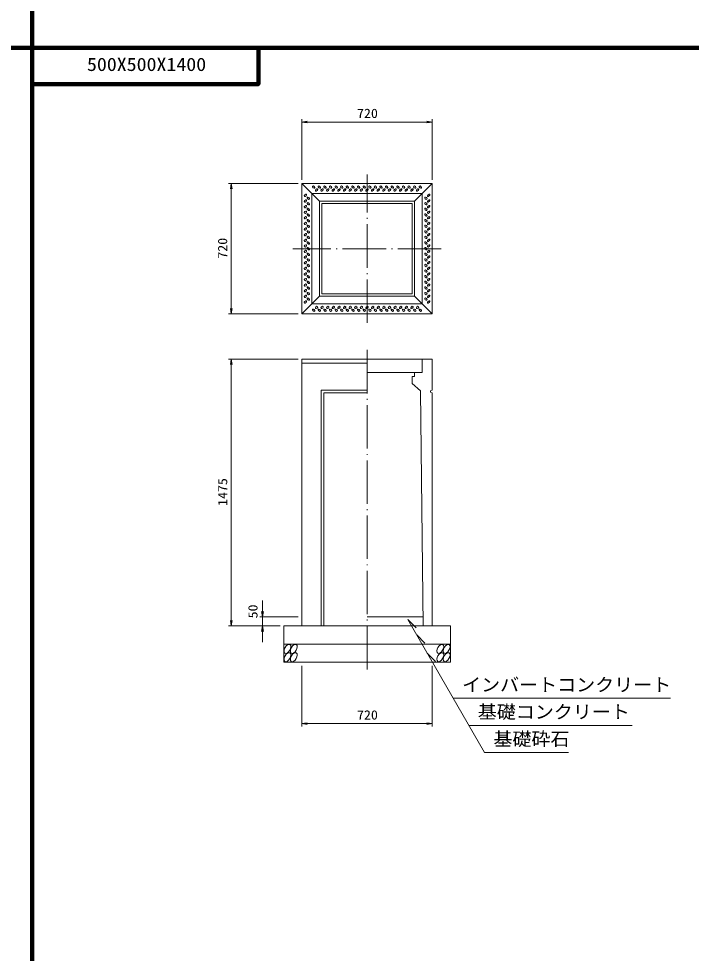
# Model space of a CAD drawing. Units: millimetres, scale not verified. Extents: x -8410 to 41710, y -74801 to 5940.
# Drawn here: x 23136 to 26851, y -37194 to -32029 of the extents above; entities that cross this region are included whole.
import ezdxf
from ezdxf.enums import TextEntityAlignment as Align

# ---------------------------------------------------------------- set-up
doc = ezdxf.new("R2010")
doc.units = ezdxf.units.MM
doc.header["$LTSCALE"] = 20
doc.linetypes.add('LONG_DASHED_DOTTED', pattern=[15.25, 12, -1.5, 0.25, -1.5])
for name, color, linetype, lineweight in [('0-0_グループ[0](0)-D-BMK(0)', 2, 'LONG_DASHED_DOTTED', 13), ('0-1_グループ[0](0)-D-STR(1)', 1, 'Continuous', 13), ('0-2_グループ[0](0)-D-STR-DIM(2)', 7, 'Continuous', 13), ('0-3_グループ[0](0)-D-STR-HTXT(3)', 7, 'Continuous', 13), ('0-5_グループ[0](0)-D-TTL(5)', 2, 'Continuous', 140)]:
    doc.layers.add(name, color=color, linetype=linetype, lineweight=lineweight)
doc.layers.add('0-4_グループ[0](0)-D-STR-TXT(4)', color=7, linetype='Continuous')
doc.layers.add('0-6_グループ[0](0)-D-TTL-TXT(6)', color=7, linetype='Continuous')
doc.styles.add('ＭＳ ゴシック', font='')
doc.styles.get('ＭＳ ゴシック').set_extended_font_data('MS Gothic')

msp = doc.modelspace()

# ---------------------------------------------------------------- linework, layer by layer
at = {"layer": '0-0_グループ[0](0)-D-BMK(0)'}
for p, q in [((25060, -33710), (25060, -32890)), ((25470, -33300), (24650, -33300)), ((25060, -33860), (25060, -35635))]:
    msp.add_line(p, q, dxfattribs=at)
at = {"layer": '0-1_グループ[0](0)-D-STR(1)'}
for p, q in [((24700, -33660), (24700, -32940)), ((24700, -32940), (25420, -32940)), ((24700, -32940), (24798, -33038)), ((25420, -32940), (25322, -33038)), ((25420, -32940), (25420, -33660)), ((24755, -33605), (24755, -32995)), ((24755, -32995), (25365, -32995)), ((25365, -32995), (25365, -33605)), ((24798, -33562), (24798, -33038)), ((24798, -33038), (25322, -33038)), ((24810, -33550), (24810, -33050)), ((24810, -33050), (25310, -33050)), ((25310, -33050), (25310, -33550)), ((25322, -33038), (25322, -33562)), ((24700, -33660), (24798, -33562)), ((24798, -33562), (25322, -33562)), ((25310, -33550), (24810, -33550)), ((25420, -33660), (25322, -33562)), ((24755, -33605), (25365, -33605)), ((25420, -33660), (24700, -33660)), ((25420, -33910), (24700, -33910)), ((24700, -33910), (24700, -35385)), ((25060, -33932), (24700, -33932)), ((25420, -33910), (25420, -34081.5)), ((24806.5, -34081.5), (24806.5, -35385)), ((24806.5, -34081.5), (25060, -34081.5)), ((25355, -34085), (25310, -34045)), ((25355, -34085), (25370, -35385)), ((25410, -34085), (25420, -34081.5)), ((24821.5, -34096.5), (24821.5, -35385)), ((24821.5, -34096.5), (25060, -34096.5)), ((25420, -34096.5), (25420, -35385)), ((25369.42, -35335), (25060, -35335)), ((25520, -35385), (24600, -35385)), ((24600, -35385), (24600, -35585)), ((25520, -35385), (25520, -35585)), ((25520, -35485), (24600, -35485)), ((25520, -35585), (24600, -35585))]:
    msp.add_line(p, q, dxfattribs=at)
for points in [[(25365, -33910), (25365, -33985), (25060, -33985)], [(25322, -33985), (25322, -34007), (25310, -34007), (25310, -34045)], [(25420, -34096.5), (25410, -34093), (25410, -34085)]]:
    msp.add_lwpolyline(points, dxfattribs=at)
for centre, major_axis, ratio in [((24765.5, -32959.75), (-6.01, 6.01), 0.529412), ((24796.5, -32959.75), (-6.01, 6.01), 0.529412), ((24827.5, -32959.75), (-6.01, 6.01), 0.529412), ((24858.5, -32959.75), (-6.01, 6.01), 0.529412), ((24889.5, -32959.75), (-6.01, 6.01), 0.529412), ((24920.5, -32959.75), (-6.01, 6.01), 0.529412), ((24951.5, -32959.75), (-6.01, 6.01), 0.529412), ((24982.5, -32959.75), (-6.01, 6.01), 0.529412), ((25013.5, -32959.75), (-6.01, 6.01), 0.529412), ((25044.5, -32959.75), (-6.01, 6.01), 0.529412), ((25075.5, -32959.75), (-6.01, 6.01), 0.529412), ((25106.5, -32959.75), (-6.01, 6.01), 0.529412), ((25137.5, -32959.75), (-6.01, 6.01), 0.529412), ((25168.5, -32959.75), (-6.01, 6.01), 0.529412), ((25199.5, -32959.75), (-6.01, 6.01), 0.529412), ((25230.5, -32959.75), (-6.01, 6.01), 0.529412), ((25261.5, -32959.75), (-6.01, 6.01), 0.529412), ((25292.5, -32959.75), (-6.01, 6.01), 0.529412), ((25323.5, -32959.75), (-6.01, 6.01), 0.529412), ((25354.5, -32959.75), (-6.01, 6.01), 0.529412), ((24719.75, -33005.5), (-6.01, -6.01), 0.529412), ((24781, -32975.25), (6.01, 6.01), 0.529412), ((24812, -32975.25), (6.01, 6.01), 0.529412), ((24843, -32975.25), (6.01, 6.01), 0.529412), ((24874, -32975.25), (6.01, 6.01), 0.529412), ((24905, -32975.25), (6.01, 6.01), 0.529412), ((24936, -32975.25), (6.01, 6.01), 0.529412), ((24967, -32975.25), (6.01, 6.01), 0.529412), ((24998, -32975.25), (6.01, 6.01), 0.529412), ((25029, -32975.25), (6.01, 6.01), 0.529412), ((25060, -32975.25), (6.01, 6.01), 0.529412), ((25091, -32975.25), (6.01, 6.01), 0.529412), ((25122, -32975.25), (6.01, 6.01), 0.529412), ((25153, -32975.25), (6.01, 6.01), 0.529412), ((25184, -32975.25), (6.01, 6.01), 0.529412), ((25215, -32975.25), (6.01, 6.01), 0.529412), ((25246, -32975.25), (6.01, 6.01), 0.529412), ((25277, -32975.25), (6.01, 6.01), 0.529412), ((25308, -32975.25), (6.01, 6.01), 0.529412), ((25339, -32975.25), (6.01, 6.01), 0.529412), ((25400.25, -33005.5), (6.01, 6.01), 0.529412), ((24719.75, -33036.5), (-6.01, -6.01), 0.529412), ((24735.25, -33021), (-6.01, 6.01), 0.529412), ((24735.25, -33052), (-6.01, 6.01), 0.529412), ((25384.75, -33021), (6.01, -6.01), 0.529412), ((25384.75, -33052), (6.01, -6.01), 0.529412), ((25400.25, -33036.5), (6.01, 6.01), 0.529412), ((24719.75, -33067.5), (-6.01, -6.01), 0.529412), ((24719.75, -33098.5), (-6.01, -6.01), 0.529412), ((24735.25, -33083), (-6.01, 6.01), 0.529412), ((24735.25, -33114), (-6.01, 6.01), 0.529412), ((25384.75, -33083), (6.01, -6.01), 0.529412), ((25384.75, -33114), (6.01, -6.01), 0.529412), ((25400.25, -33067.5), (6.01, 6.01), 0.529412), ((25400.25, -33098.5), (6.01, 6.01), 0.529412), ((24719.75, -33129.5), (-6.01, -6.01), 0.529412), ((24719.75, -33160.5), (-6.01, -6.01), 0.529412), ((24735.25, -33145), (-6.01, 6.01), 0.529412), ((25384.75, -33145), (6.01, -6.01), 0.529412), ((25400.25, -33129.5), (6.01, 6.01), 0.529412), ((25400.25, -33160.5), (6.01, 6.01), 0.529412), ((24719.75, -33191.5), (-6.01, -6.01), 0.529412), ((24735.25, -33176), (-6.01, 6.01), 0.529412), ((24735.25, -33207), (-6.01, 6.01), 0.529412), ((25384.75, -33176), (6.01, -6.01), 0.529412), ((25384.75, -33207), (6.01, -6.01), 0.529412), ((25400.25, -33191.5), (6.01, 6.01), 0.529412), ((24719.75, -33222.5), (-6.01, -6.01), 0.529412), ((24719.75, -33253.5), (-6.01, -6.01), 0.529412), ((24735.25, -33238), (-6.01, 6.01), 0.529412), ((24735.25, -33269), (-6.01, 6.01), 0.529412), ((25384.75, -33238), (6.01, -6.01), 0.529412), ((25384.75, -33269), (6.01, -6.01), 0.529412), ((25400.25, -33222.5), (6.01, 6.01), 0.529412), ((25400.25, -33253.5), (6.01, 6.01), 0.529412), ((24719.75, -33284.5), (-6.01, -6.01), 0.529412), ((24719.75, -33315.5), (-6.01, -6.01), 0.529412), ((24735.25, -33300), (-6.01, 6.01), 0.529412), ((25384.75, -33300), (6.01, -6.01), 0.529412), ((25400.25, -33284.5), (6.01, 6.01), 0.529412), ((25400.25, -33315.5), (6.01, 6.01), 0.529412), ((24719.75, -33346.5), (-6.01, -6.01), 0.529412), ((24735.25, -33331), (-6.01, 6.01), 0.529412), ((24735.25, -33362), (-6.01, 6.01), 0.529412), ((25384.75, -33331), (6.01, -6.01), 0.529412), ((25384.75, -33362), (6.01, -6.01), 0.529412), ((25400.25, -33346.5), (6.01, 6.01), 0.529412), ((24719.75, -33377.5), (-6.01, -6.01), 0.529412), ((24719.75, -33408.5), (-6.01, -6.01), 0.529412), ((24735.25, -33393), (-6.01, 6.01), 0.529412), ((24735.25, -33424), (-6.01, 6.01), 0.529412), ((25384.75, -33393), (6.01, -6.01), 0.529412), ((25384.75, -33424), (6.01, -6.01), 0.529412), ((25400.25, -33377.5), (6.01, 6.01), 0.529412), ((25400.25, -33408.5), (6.01, 6.01), 0.529412), ((24719.75, -33439.5), (-6.01, -6.01), 0.529412), ((24719.75, -33470.5), (-6.01, -6.01), 0.529412), ((24735.25, -33455), (-6.01, 6.01), 0.529412), ((25384.75, -33455), (6.01, -6.01), 0.529412), ((25400.25, -33439.5), (6.01, 6.01), 0.529412), ((25400.25, -33470.5), (6.01, 6.01), 0.529412), ((24719.75, -33501.5), (-6.01, -6.01), 0.529412), ((24735.25, -33486), (-6.01, 6.01), 0.529412), ((24735.25, -33517), (-6.01, 6.01), 0.529412), ((25384.75, -33486), (6.01, -6.01), 0.529412), ((25384.75, -33517), (6.01, -6.01), 0.529412), ((25400.25, -33501.5), (6.01, 6.01), 0.529412), ((24719.75, -33532.5), (-6.01, -6.01), 0.529412), ((24719.75, -33563.5), (-6.01, -6.01), 0.529412), ((24735.25, -33548), (-6.01, 6.01), 0.529412), ((24735.25, -33579), (-6.01, 6.01), 0.529412), ((25384.75, -33548), (6.01, -6.01), 0.529412), ((25384.75, -33579), (6.01, -6.01), 0.529412), ((25400.25, -33532.5), (6.01, 6.01), 0.529412), ((25400.25, -33563.5), (6.01, 6.01), 0.529412), ((24719.75, -33594.5), (-6.01, -6.01), 0.529412), ((24781, -33624.75), (-6.01, -6.01), 0.529412), ((24812, -33624.75), (-6.01, -6.01), 0.529412), ((24843, -33624.75), (-6.01, -6.01), 0.529412), ((24874, -33624.75), (-6.01, -6.01), 0.529412), ((24905, -33624.75), (-6.01, -6.01), 0.529412), ((24936, -33624.75), (-6.01, -6.01), 0.529412), ((24967, -33624.75), (-6.01, -6.01), 0.529412), ((24998, -33624.75), (-6.01, -6.01), 0.529412), ((25029, -33624.75), (-6.01, -6.01), 0.529412), ((25060, -33624.75), (-6.01, -6.01), 0.529412), ((25091, -33624.75), (-6.01, -6.01), 0.529412), ((25122, -33624.75), (-6.01, -6.01), 0.529412), ((25153, -33624.75), (-6.01, -6.01), 0.529412), ((25184, -33624.75), (-6.01, -6.01), 0.529412), ((25215, -33624.75), (-6.01, -6.01), 0.529412), ((25246, -33624.75), (-6.01, -6.01), 0.529412), ((25277, -33624.75), (-6.01, -6.01), 0.529412), ((25308, -33624.75), (-6.01, -6.01), 0.529412), ((25339, -33624.75), (-6.01, -6.01), 0.529412), ((25400.25, -33594.5), (6.01, 6.01), 0.529412), ((24765.5, -33640.25), (6.01, -6.01), 0.529412), ((24796.5, -33640.25), (6.01, -6.01), 0.529412), ((24827.5, -33640.25), (6.01, -6.01), 0.529412), ((24858.5, -33640.25), (6.01, -6.01), 0.529412), ((24889.5, -33640.25), (6.01, -6.01), 0.529412), ((24920.5, -33640.25), (6.01, -6.01), 0.529412), ((24951.5, -33640.25), (6.01, -6.01), 0.529412), ((24982.5, -33640.25), (6.01, -6.01), 0.529412), ((25013.5, -33640.25), (6.01, -6.01), 0.529412), ((25044.5, -33640.25), (6.01, -6.01), 0.529412), ((25075.5, -33640.25), (6.01, -6.01), 0.529412), ((25106.5, -33640.25), (6.01, -6.01), 0.529412), ((25137.5, -33640.25), (6.01, -6.01), 0.529412), ((25168.5, -33640.25), (6.01, -6.01), 0.529412), ((25199.5, -33640.25), (6.01, -6.01), 0.529412), ((25230.5, -33640.25), (6.01, -6.01), 0.529412), ((25261.5, -33640.25), (6.01, -6.01), 0.529412), ((25292.5, -33640.25), (6.01, -6.01), 0.529412), ((25323.5, -33640.25), (6.01, -6.01), 0.529412), ((25354.5, -33640.25), (6.01, -6.01), 0.529412), ((24620.43, -35512), (-13.75, -23.82), 0.545455), ((24655.43, -35512), (-13.75, -23.82), 0.545455), ((25464.43, -35512), (-13.75, -23.82), 0.545455), ((25499.43, -35512), (-13.75, -23.82), 0.545455), ((24620.43, -35558), (-13.75, -23.82), 0.545455), ((24655.43, -35558), (-13.75, -23.82), 0.545455), ((25464.43, -35558), (-13.75, -23.82), 0.545455), ((25499.43, -35558), (-13.75, -23.82), 0.545455)]:
    msp.add_ellipse(centre, major_axis=major_axis, ratio=ratio, dxfattribs=at)
at = {"layer": '0-2_グループ[0](0)-D-STR-DIM(2)'}
for p, q in [((24700, -32920), (24700, -32585)), ((25420, -32920), (25420, -32585)), ((24700, -32600), (25420, -32600)), ((24680, -32940), (24295, -32940)), ((24310, -33660), (24310, -32940)), ((24680, -33660), (24295, -33660)), ((24680, -33910), (24295, -33910)), ((24310, -35385), (24310, -33910)), ((24482.48, -35475), (24482.48, -35245)), ((24482.48, -35335), (24482.48, -35245)), ((24680, -35335), (24467.48, -35335)), ((24580, -35385), (24295, -35385)), ((24580, -35385), (24467.48, -35385)), ((24482.48, -35475), (24482.48, -35385)), ((24700, -35605), (24700, -35940)), ((25420, -35605), (25420, -35940)), ((24700, -35925), (25420, -35925))]:
    msp.add_line(p, q, dxfattribs=at)
for points in [[(24730, -32595), (24700, -32600), (24730, -32605)], [(25390, -32605), (25420, -32600), (25390, -32595)], [(24315, -32970), (24310, -32940), (24305, -32970)], [(24305, -33630), (24310, -33660), (24315, -33630)], [(24315, -33940), (24310, -33910), (24305, -33940)], [(24477.48, -35305), (24482.48, -35335), (24487.48, -35305)], [(24305, -35355), (24310, -35385), (24315, -35355)], [(24487.48, -35415), (24482.48, -35385), (24477.48, -35415)], [(24730, -35920), (24700, -35925), (24730, -35930)], [(25390, -35930), (25420, -35925), (25390, -35920)]]:
    msp.add_lwpolyline(points, dxfattribs=at)
at = {"layer": '0-3_グループ[0](0)-D-STR-HTXT(3)'}
for p, q in [((25285, -35350), (25709.35, -36085)), ((25285, -35350), (25330.75, -35395.75)), ((25334.07, -35435), (25379.83, -35480.75)), ((25391.81, -35535), (25437.56, -35580.75)), ((25536.15, -35785), (26736.75, -35785)), ((25622.75, -35935), (26524.21, -35935)), ((25709.35, -36085), (26173.55, -36085))]:
    msp.add_line(p, q, dxfattribs=at)
at = {"layer": '0-5_グループ[0](0)-D-TTL(5)'}
for p, q in [((23210, -37440), (23210, -21690)), ((23210, -42690), (23210, -26940)), ((8410, -32190), (34310, -32190)), ((8410, -32190), (34310, -32190)), ((8410, -32190), (34310, -32190)), ((23210, -47940), (23210, -32190))]:
    msp.add_line(p, q, dxfattribs=at)
msp.add_lwpolyline([(23210, -32390), (24460, -32390), (24460, -32190)], dxfattribs=at)
msp.add_lwpolyline([(23210, -32390), (24460, -32390), (24460, -32190)], dxfattribs=at)
msp.add_lwpolyline([(23210, -32390), (24460, -32390), (24460, -32190)], dxfattribs=at)
msp.add_lwpolyline([(23210, -32390), (24460, -32390), (24460, -32190)], dxfattribs=at)
msp.add_lwpolyline([(23210, -32390), (24460, -32390), (24460, -32190)], dxfattribs=at)

# ---------------------------------------------------------------- texts
at = {"layer": '0-2_グループ[0](0)-D-STR-DIM(2)', "style": 'ＭＳ ゴシック', "width": 1.1}
for p in [(25004.7, -32593), (25004.7, -35918)]:
    msp.add_text('720', height=51.32, dxfattribs=at).set_placement(p, align=Align.BOTTOM_LEFT)
for s, p in [('720', (24303, -33355.3)), ('1475', (24303, -34721.7)), ('50', (24470.47, -35343.3))]:
    msp.add_text(s, height=51.32, rotation=90, dxfattribs=at).set_placement(p, align=Align.BOTTOM_LEFT)
at = {"layer": '0-4_グループ[0](0)-D-STR-TXT(4)', "style": 'ＭＳ ゴシック', "width": 1.05}
for s, p in [('インバートコンクリート', (25584.85, -35768.68)), ('基礎コンクリート', (25671.45, -35918.68)), ('基礎砕石', (25758.06, -36068.68))]:
    msp.add_text(s, height=73.31, dxfattribs=at).set_placement(p, align=Align.BOTTOM_LEFT)
at = {"layer": '0-6_グループ[0](0)-D-TTL-TXT(6)', "style": 'ＭＳ ゴシック', "width": 1.1}
msp.add_text('500X500X1400', height=73.31, dxfattribs=at).set_placement((23513, -32340), align=Align.BOTTOM_LEFT)

doc.saveas('drawing.dxf')
